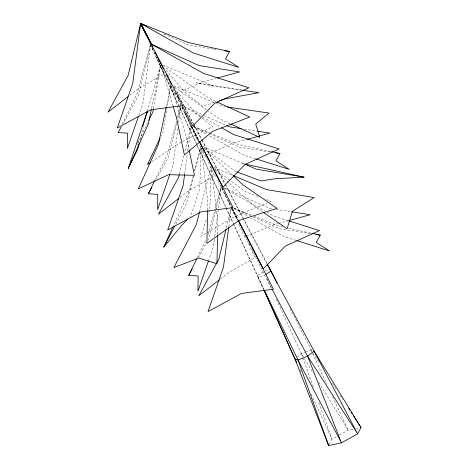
<?xml version="1.0" encoding="UTF-8"?>
<svg xmlns="http://www.w3.org/2000/svg" width="469" height="469" viewBox="0 0 469 469"><rect width="100%" height="100%" fill="white"/><g stroke="black" fill="none" stroke-linecap="round" stroke-linejoin="round"><path stroke-width="0.35" stroke-dasharray="2.35 1.76" d="M207.615 210.2L207.79 202.268L201.4 148.028M217.616 234.207L217.874 222.669L211.396 167.709M201.072 148.028L199.753 188.561L190.807 215.963L189.839 216.959M209.836 208.963L211.179 167.709M150.631 44.573L142.84 103.772L139.035 114.753M177.839 128.881L173.09 164.977L170.001 173.899M178.695 122.38L180.975 105.056M184.692 173.829L187.354 153.615M187.735 150.725L191.059 125.458L184.71 151.815M214.374 239.36L213.424 246.583L208.67 260.313M214.749 236.476L221.309 186.662L214.761 210.622M228.825 226.556L231.199 208.506M153.498 108.233L160.691 64.974M151.575 108.362L160.662 64.962M166.278 106.709L170.892 84.655L162.978 132.24L161.084 136.192M176.514 123.582L168.453 157.062L156.329 179.211M177.716 118.593L180.635 106.481M179.393 173.899L183.854 155.38M215.476 210.886L208.781 238.668L208.089 239.935M215.646 210.171L221.309 186.662M226.416 227.723L231.047 208.488M139.938 140.295L143.18 127.562M193.421 176.068L186.24 204.167L175.506 224.704M194.676 171.15L200.961 146.562L194.694 170.628M199.554 211.924L211.044 166.964M193.404 175.582L189.722 189.734L173.612 225.384M176.543 121.266L167.492 154.389L155.057 179.985M177.704 117.039L180.588 106.469M208.213 234.582L214.568 211.331M147.325 111.294L160.609 64.957M138.472 140.63L137.423 144.118L137.464 145.46M206.26 219.92L200.89 236.364L234.899 216.426L267.019 203.03M208.723 212.387L209.391 210.335M137.739 143.461L147.846 122.38M122.257 124.027L137.241 93.184L150.537 44.555L138.203 95.858L122.96 123.699M197.302 257.651L206.231 239.278M329.297 444.284L331.976 439.207L336.953 436.428M198.393 257.651L206.014 243.728M297.076 357.149L301.368 353.767L304.557 352.483M129.708 95.359L138.261 88.729L164.138 73.926L156.763 57.64M180.119 197.367L188.679 190.736L214.55 175.934L207.767 160.955M220.453 278.973L229.013 272.342L254.884 257.54L247.216 240.603M151.745 161.682L180.829 142.213L212.856 126.612L195.655 113.281L175.658 90.159M263.086 271.891L257.604 275.467L258.073 277.343L263.467 289.267M339.439 435.039L348.15 430.179L353.134 429.141M175.558 93.747L174.222 94.328L163.148 70.162M176.233 93.46L202.368 82.169L215.717 78.499M206.477 154.664L204.466 155.532L199.747 145.109M207.151 154.377L232.618 143.373L246.671 139.51M246.143 236.564L272.946 224.979L277.865 223.625M269.693 201.916L271.035 201.353L266.345 199.577M305.196 352.225L310.935 349.903L313.433 350.871M214.462 102.336L202.772 106.211L185.572 92.88L164.619 68.656M265.003 271.076L270.25 269.399M226.105 208.218L258.073 277.343L264.633 275.244L271.797 288.734M278.568 223.432L288.406 220.729M355.983 428.543L359.547 427.798M241.664 89.948L196.335 82.861L213.653 86.103L241.682 90.154M225.894 106.815L223.736 106.504L216.379 103.461M213.114 48.946L188.866 45.135L163.101 33.551M213.829 49.057L215.969 49.397M244.173 129.098L257.012 131.115M269.951 151.962L239.278 147.149L210.874 134.369M271.668 208.687L269.528 208.353L223.953 187.852M275.948 209.362L291.642 211.824M310.285 233.568L279.612 228.755L253.19 216.871M270.765 151.534L238.322 144.475L211.314 133.606M282.883 227.002L278.656 226.081L254.35 216.303M288.529 228.227L311.099 233.146M244.455 163.951L242.326 163.476L243.663 164.021M255.763 158.803L243.915 155.063L209.526 135.799M288.107 220.665L274.166 216.268L267.16 212.34M296.097 240.409L284.249 236.669L251.132 218.12M236.165 171.566L234.828 171.056L204.044 148.034M258.308 196.534L244.912 191.458L230.39 180.6M193.761 126.542L210.64 133.337M234.095 208.154L251.648 215.212M162.819 65.085L213.653 86.103M173.571 85.763L213.7 102.353M203.165 146.715L244.255 164.044M213.923 167.398L232.782 175.353M184.282 106.539L203.435 115.157M204.097 115.456L225.894 125.258M193.703 126.648L210.218 134.075M234.037 208.254L250.546 215.681M215.617 101.298L209.057 98.279L163.787 66.352M230.297 123.81L219.14 118.68L208.418 111.118M184.159 106.838L201.992 116.828M202.631 117.186L220.459 127.169M192.97 126.53L206.981 134.374M224.493 188.444L264.616 210.915M233.937 208.494L247.949 216.338M262.534 211.795L252.943 205.164L228.878 182.722M174.468 87.175L207.82 110.696M214.708 168.869L229.81 180.166M203.816 148.356L232.7 175.289M214.972 169.755L228.339 182.224M289.936 308.356L312.524 352.371M312.923 352.987L318.48 361.605M332.38 383.161L336.349 389.317M340.318 395.478L343.103 399.787M276.452 299.363L301.368 353.767L304.029 358.117M304.41 358.738L313.157 373.025M318.867 382.346L348.15 430.179L332.158 395.684M167.591 74.583L168.611 76.523M174.069 86.876L176.115 90.763M177.481 93.349L193.509 123.769M193.849 124.42L201.693 139.305M202.033 139.95L225.231 183.965M225.571 184.61L267.183 263.572M178.103 94.814L179.123 96.761M181.163 100.653L193.421 124.009M193.761 124.654L201.594 139.58M201.934 140.225L242.795 218.079M243.141 218.724L266.632 263.49M181.966 107.002L183.619 110.25M184.944 112.853L187.588 118.047M187.922 118.698L190.566 123.892M191.891 126.489L199.167 140.782M191.393 126.108L198.668 140.401M221.972 187.963L223.291 190.561M224.944 193.808L226.932 197.707M228.256 200.304L229.91 203.552M231.229 206.149L232.225 208.101M232.554 208.746L238.176 219.791M232.384 209.016L238.006 220.055M174.826 92.352L176.45 95.629M178.408 99.569L181.011 104.822M185.566 114.008L186.867 116.629M188.497 119.912L190.449 123.851M190.777 124.502L198.915 140.911M229.511 202.59L231.141 205.873M232.442 208.5L237.976 219.656M170.997 85.088L180.682 104.757M181.972 107.383L198.762 141.48M215.552 175.576L216.197 176.889M217.815 180.166L219.75 184.1M220.072 184.757L231.053 207.052M231.375 207.708L237.507 220.166M248.81 243.118L249.778 245.082M251.718 249.016L264.633 275.244M258.073 277.343L263.783 289.156M232.014 208.383L237.601 220.219M244.748 235.35L246.917 239.952M221.931 187.981L231.557 208.371M231.868 209.027L236.839 219.551M191.37 126.114L198.821 141.902M202.549 149.799L204.103 153.087M205.346 155.714L207.474 160.304M181.908 107.032L184.083 111.634M184.393 112.29L198.276 141.855M152.132 47.785L153.685 51.074M310.935 349.903L326.928 384.404M150.801 45.335L149.875 43.347L225.794 207.556M152.032 47.99L178.501 105.021M178.812 105.689L196.353 143.491M196.663 144.153L233.286 223.074M233.597 223.736L263.578 288.804M300.137 370.129L301.051 372.122M311.158 394.042L331.976 439.207L318.398 401.312M267.037 278.791L271.592 288.746M238.903 224.112L244.8 237.138M301.368 353.767L313.462 387.529M171.302 86.05L186.463 137.634L189.03 149.717M162.04 68.433L173.102 106.076"/><path stroke-width="0.7" d="M207.597 210.921L206.876 243.376L239.102 220.407L277.021 208.371L242.86 184.763L233.234 175.787M217.598 234.928L216.959 263.777L198.833 258.061L173.852 267.57L196.318 224.569L199.554 211.924M146.586 26.123L140.641 23.45L132.756 83.371L117.309 127.984L150.637 109.84L182.693 105.584L140.641 23.45L187.905 42.462L229.523 51.526L225.483 58.842L238.797 67.354L193.504 53.05L140.641 23.45L128.119 75.456L108.028 112.155L127.996 96.684M184.598 174.55L183.174 185.378L167.72 229.992L201.054 211.847L233.105 207.591L199.325 141.697M228.731 227.277L223.502 266.984L208.054 311.598L241.388 293.453L273.439 289.197L238.34 220.706M153.375 108.955L152.9 111.839L148.79 120.404M151.282 109.781L148.298 124.009L128.23 168.471L147.325 111.294L146.422 114.829M166.126 107.419L158.381 144.411L138.314 188.872L168.564 174.691L194.471 175.312L189.183 150.426M179.222 174.615L178.531 177.464L158.446 214.163L178.982 198.252M226.076 229.148L218.865 259.07L198.78 295.775L219.31 279.858M139.217 143.127L137.599 149.494L128.23 168.471M142.687 126.659L147.325 111.294M138.56 116.124L127.392 148.386L127.521 133.167L118.112 132.557L121.231 126.865M169.76 174.585L157.637 209.59L157.772 194.371L148.362 193.761L154.741 180.641M208.429 260.999L197.971 291.196L198.106 275.977L188.696 275.373L196.663 258.964M187.899 218.964L181.603 225.466L163.769 247.169L173.014 226.703M160.14 138.167L147.506 164.519L150.531 162.491M163.769 247.169L174.837 225.988M266.972 264.141L314.06 351.117L360.972 427.499L357.618 433.843L341.45 442.871L328.628 445.55L294.931 358.838L271.938 307.482M148.362 193.761L151.827 187.436M188.696 275.373L192.161 269.042M271.475 151.692L279.934 153.533L275.901 160.849L289.215 169.362L256.461 159.02M311.803 233.298L320.268 235.139L316.229 242.455L329.549 250.968L296.795 240.626M263.766 289.93L294.931 358.838L298.055 360.045L307.617 356.182L314.06 351.117L357.618 433.843L307.617 356.182L272.137 289.379M265.847 274.453L270.719 271.275L270.25 269.399L267.523 264.223M219.275 100.747L224.774 98.924L258.929 92.651L242.403 90.259M217.124 78.112L239.606 71.927L198.944 65.537L151.387 44.15M247.368 139.316L269.851 133.132L257.727 131.226M289.109 220.536L310.185 214.738L291.642 211.824M245.164 164.109L304.053 177.159L275.174 178.771L260.952 180.952L236.839 171.818M227.33 107.02L269.013 113.052L255.74 124.121L259.82 137.399L230.947 124.115M224.528 50.74L229.523 51.526M241.324 128.647L229.194 126.747L226.556 125.557M275.655 152.859L279.934 153.533M315.989 234.465L320.268 235.139M304.053 177.159L256.379 169.162L244.929 164.332M288.798 220.887L319.465 230.566L285.322 246.096L263.355 268.796L238.504 220.442M233.456 175.641L266.462 189.564L314.136 197.56L292.398 211.361L287.104 228.772L263.132 212.205M216.93 101.902L249.737 116.998L212.51 131.402L184.387 154.911L176.379 117.232L173.307 106.774M151.364 44.209L203.587 73.451L248.881 87.756L214.743 103.28L192.777 125.985L182.165 105.419M221.737 127.885L233.838 134.656L279.131 148.96L244.994 164.484L223.021 187.19L199.495 141.433M348.66 408.411L349.851 410.258M351.041 412.104L352.237 413.951M353.427 415.798L360.972 427.499M151.88 44.86L140.641 23.45L143.719 30.08L140.641 23.45L151.897 44.807M264.1 289.813L298.055 360.045L341.45 442.871L307.617 356.182M177.522 96.426L178.847 98.994M151.722 45.798L152.378 47.099M155.028 52.294L156.681 55.541M157.344 56.843L163.628 69.183M166.272 74.383L167.925 77.631M168.588 78.927L171.232 84.127M270.25 269.399L275.831 280.439M276.481 281.734L277.138 283.036M143.749 30.028L140.641 23.45L146.826 35.92M140.641 23.45L150.01 42.468M294.931 358.838L296.766 362.824M264.469 290.803L271.34 306.146M298.055 360.045L328.628 445.55"/></g></svg>
